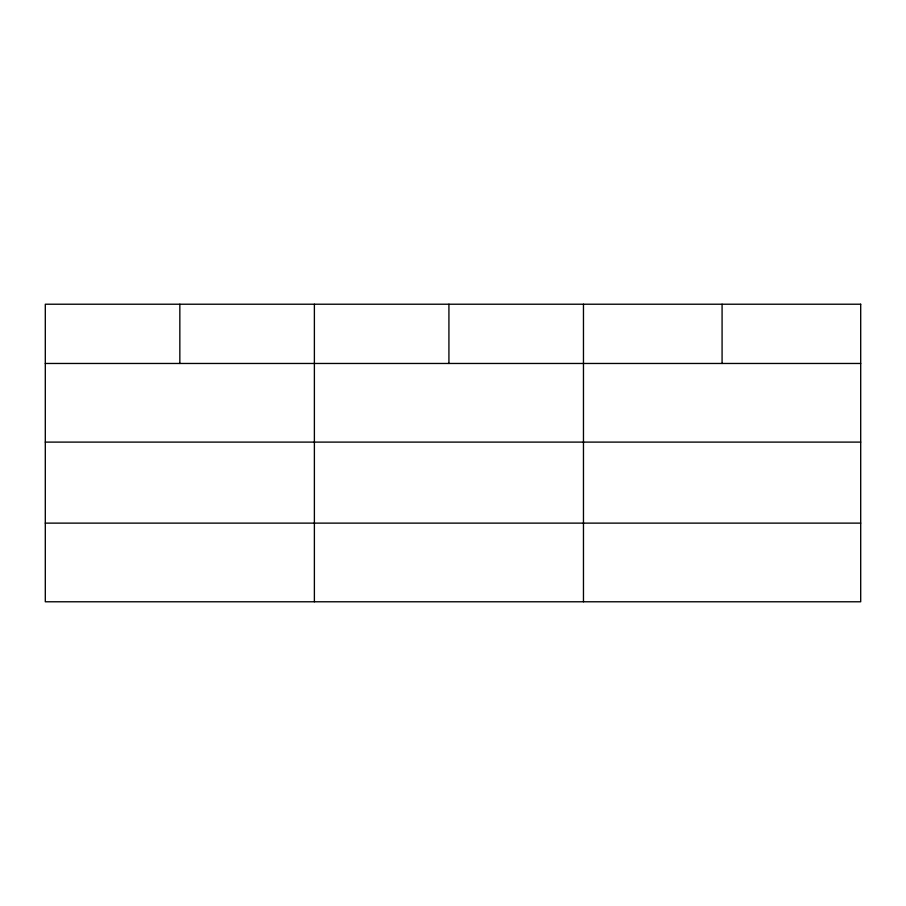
<?xml version="1.0" encoding="UTF-8"?>
<svg xmlns="http://www.w3.org/2000/svg" width="906" height="906" viewBox="0 0 906 906"><rect width="100%" height="100%" fill="white"/><g stroke="black" fill="none" stroke-linecap="round" stroke-linejoin="round"><path stroke-width="1.36" d="M45.3 363.465L860.7 363.465M45.3 442.105L860.7 442.105M45.3 523.124L860.7 523.124M722.082 304.223L722.082 363.465M583.464 304.223L583.464 601.777M448.923 304.223L448.923 363.465M314.382 304.223L314.382 601.777M179.841 304.223L179.841 363.465M860.7 304.223L45.3 304.223L45.3 601.777L860.7 601.777L860.7 304.223"/></g></svg>
